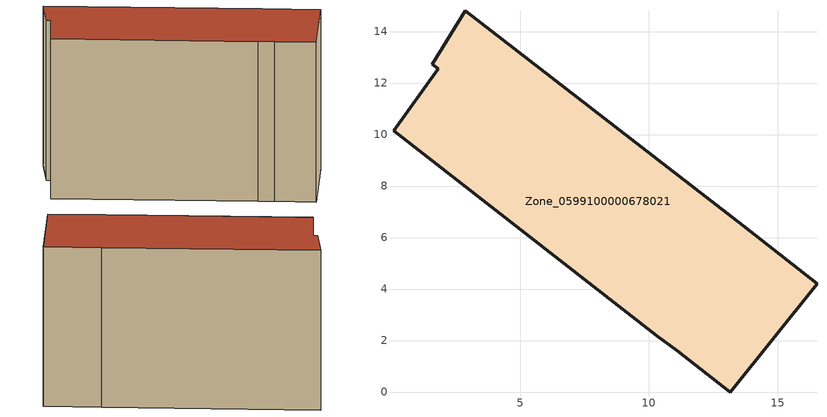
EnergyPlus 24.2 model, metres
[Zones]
Zone_0599100000678021
 floor ground (C_G): 0.08,10.15 1.81,12.55 1.58,12.74 2.87,14.8 13.67,6.46 16.53,4.2 13.17,0 11.1,1.6 10.3,2.19 z0
 wall outside (C_F): 13.67,6.46 2.87,14.8 1.58,12.74 1.81,12.55 0.08,10.15 10.3,2.19 11.1,1.6 13.17,0 16.53,4.2 13.67,6.46 z0:10.76
 roof outside (C_R): 1.81,12.55 0.08,10.15 10.3,2.19 11.1,1.6 13.17,0 16.53,4.2 13.67,6.46 2.87,14.8 1.58,12.74 z10.76
[BUILDING]
Pand.0599100000678021: North Axis=0; Terrain=City; Loads Convergence Tolerance Value=0.04; Temperature Convergence Tolerance Value=0.4; Solar Distribution=FullExterior; Maximum Number of Warmup Days=25; Minimum Number of Warmup Days=1
[Site:Location]
Rotterdam.The.Hague.AP_ZH_NLD Design_Conditions: Latitude=51.96; Longitude=4.45; Time Zone=1; Elevation=-4.5
[SITE:GROUNDTEMPERATURE:BUILDINGSURFACE]
18, 18, 18, 18, 18, 18, 18, 18, 18, 18, 18, 18
[MATERIAL] Thermal Absorptance=0.9; Solar Absorptance=0.7; Visible Absorptance=0.7
Name | Roughness | Thickness | Conductivity | Density | Specific Heat
G.TI.1946 | MediumSmooth | 0.15 | 1 | 540 | 1210
F.TI.1946 | Rough | 0.3 | 0.857143 | 1920 | 840
R.TI.1946 | MediumRough | 0.2 | 0.1 | 1500 | 1000
[CONSTRUCTION]
C_G: G.TI.1946
C_F: F.TI.1946
C_R: R.TI.1946
[ZONE]
Zone_0599100000678021: Type=1; Multiplier=1; Ceiling Height=Autocalculate; Volume=Autocalculate; Floor Area=autocalculate; Part of Total Floor Area=Yes
[ZONEINFILTRATION:DESIGNFLOWRATE]
Infil_Zone_0599100000678021: Zone or ZoneList or Space or SpaceList=Zone_0599100000678021; Schedule=AlwaysOn; Design Flow Rate Calculation Method=Flow/Area; Flow Rate per Floor Area=0.003; Constant Term Coefficient=1; Temperature Term Coefficient=0; Velocity Term Coefficient=0; Velocity Squared Term Coefficient=0
[HVACTEMPLATE:ZONE:IDEALLOADSAIRSYSTEM]
Zone_0599100000678021: Maximum Heating Supply Air Temperature=50; Minimum Cooling Supply Air Temperature=13; Maximum Heating Supply Air Humidity Ratio=0.0156; Minimum Cooling Supply Air Humidity Ratio=0.0077; Heating Limit=NoLimit; Cooling Limit=NoLimit; Dehumidification Control Type=ConstantSensibleHeatRatio; Cooling Sensible Heat Ratio=0.7; Dehumidification Setpoint=60; Humidification Control Type=None; Humidification Setpoint=30; Outdoor Air Method=None; Outdoor Air Flow Rate per Person=0.00944; Outdoor Air Flow Rate per Zone Floor Area=0; Outdoor Air Flow Rate per Zone=0; Demand Controlled Ventilation Type=None; Outdoor Air Economizer Type=NoEconomizer; Heat Recovery Type=None; Sensible Heat Recovery Effectiveness=0.7; Latent Heat Recovery Effectiveness=0.65
[ZONECONTROL:THERMOSTAT]
ThermostatControl_Zone_0599100000678021: Zone or ZoneList=Zone_0599100000678021; Control Type Schedule=DualSetpointControlType; Control 1=Thermostat_Zone_0599100000678021; Temperature Difference Between Cutout And Setpoint=0
[THERMOSTATSETPOINT:DUALSETPOINT]
Thermostat_Zone_0599100000678021: Heating Setpoint Temperature Schedule=HeatingSetpoint_Zone_0599100000678021; Cooling Setpoint Temperature Schedule=CoolingSetpoint_Zone_0599100000678021
[SCHEDULE:COMPACT]
HeatingSetpoint_Zone_0599100000678021: Through: 12/31, For: AllDays, Until: 24:00, 21
CoolingSetpoint_Zone_0599100000678021: Through: 12/31, For: AllDays, Until: 24:00, 24
DualSetpointControlType: Through: 12/31, For: AllDays, Until: 24:00, 4
AlwaysOn: Through: 12/31, For: AllDays, Until: 24:00, 1
